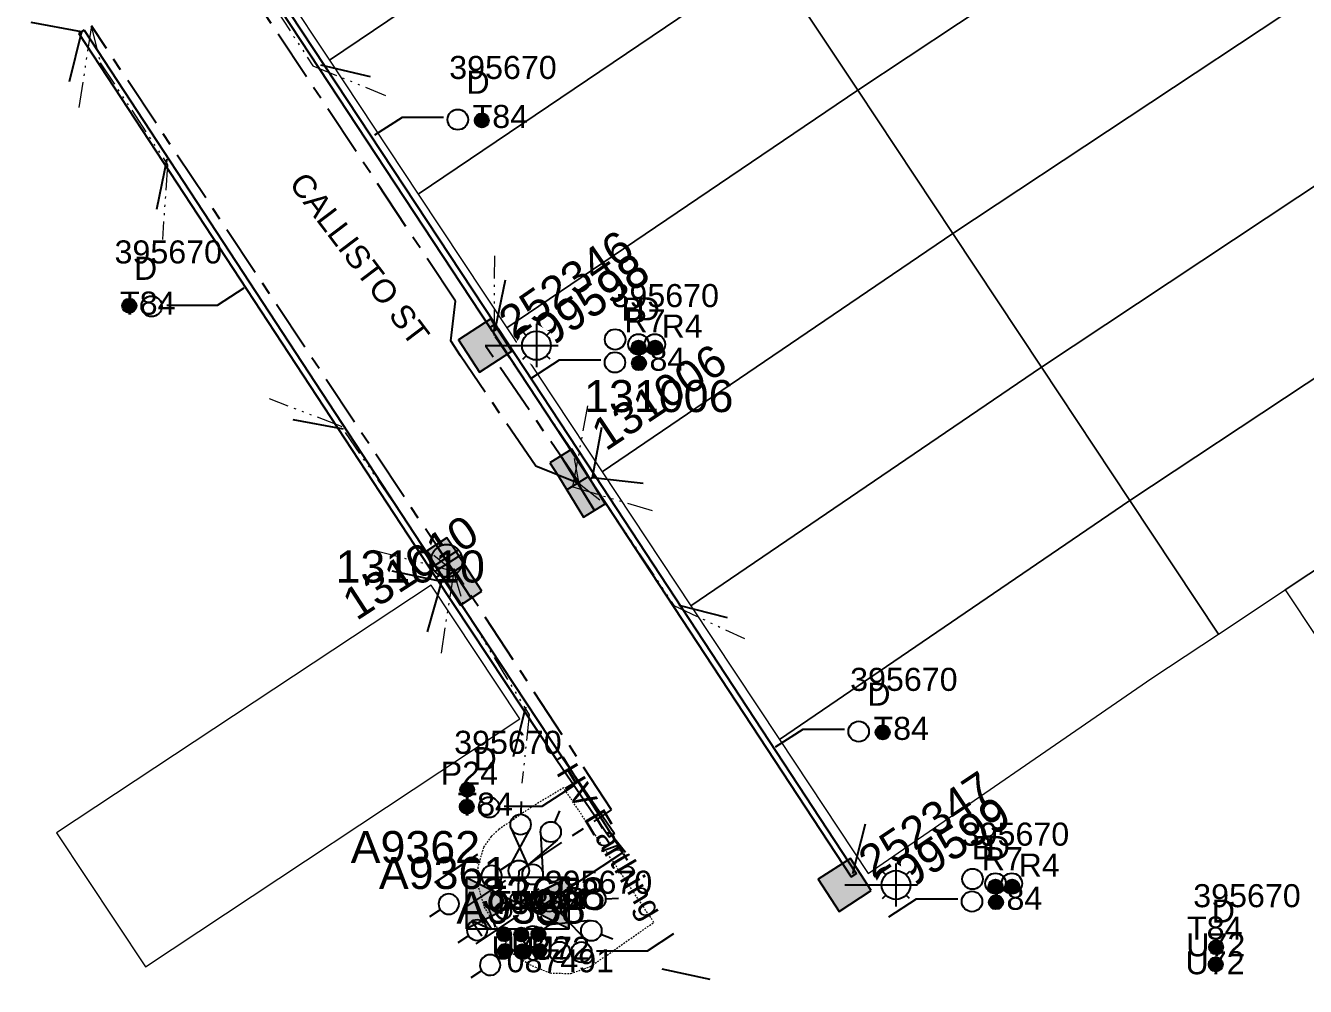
# Model space of a CAD drawing. Header units: metres. Extents: x 302829 to 303440, y 6270651 to 6271380.
# Drawn here: x 302927.3 to 303027.2, y 6270650.9 to 6270725.9 of the extents above; entities that cross this region are included whole.
import ezdxf
from ezdxf.enums import TextEntityAlignment as Align

# ---------------------------------------------------------------- set-up
doc = ezdxf.new("R2010")
doc.units = ezdxf.units.M
for name, pattern in [('Cable Exist UG', [7, 4, -1, 1, -1]), ('DASHED', [19.05, 12.7, -6.35]), ('HIDDEN2', [0.1875, 0.125, -0.0625]), ('PHANTOM2', [4.45, 2, -0.5, 0.15, -0.5, 0.15, -0.5, 0.15, -0.5])]:
    doc.linetypes.add(name, pattern=pattern)
doc.layers.get('0').update_dxf_attribs({"color": 6})
for name, color, linetype, lineweight in [('_User Miscellaneous4', 191, 'Continuous', 13), ('_User Miscellaneous5', 151, 'Continuous', 13), ('_User_LV_Exist', 5, 'Continuous', 25), ('_User_SL_Exist', 4, 'Continuous', 25), ('Cadastre Land Parcels_SP_EXT', 96, 'Continuous', 15), ('Cadastre Other Property_SP_EXT', 96, 'DASHED', 15), ('Cadastre Roads_SP_EXT', 54, 'Continuous', 15), ('Mains_HV_EXT', 13, 'Continuous', 25), ('Mains_LV_SL_EXT', 135, 'Continuous', 25)]:
    doc.layers.add(name, color=color, linetype=linetype, lineweight=lineweight)
for name, color, linetype in [('Duct_SP_EXT', 40, 'Continuous'), ('Equip_HV_EXT', 7, 'Continuous'), ('Equip_LV_EXT', 7, 'Continuous'), ('Equip_SP_SL_EXT', 7, 'Continuous'), ('Sub_SP_EXT', 7, 'Continuous'), ('SupportsUG_SP_LV_EXT', 7, 'Continuous'), ('SupportsUG_SP_LV_SL_EXT', 7, 'Continuous'), ('Trench_SP_EXT', 7, 'Continuous')]:
    doc.layers.add(name, color=color, linetype=linetype)
doc.styles.add('COLUMN_LABEL', font='arial.ttf', dxfattribs={"height": 2})
doc.styles.add('iecARIAL', font='arial.ttf', dxfattribs={"height": 2})
doc.styles.add('POLE_LABEL', font='arial.ttf', dxfattribs={"height": 2})
doc.styles.add('SL_LABEL', font='arial.ttf', dxfattribs={"height": 2})
doc.styles.get("Standard").update_dxf_attribs({"font": 'arial.ttf'})
doc.styles.add('SWITCH_LABEL', font='arial.ttf', dxfattribs={"height": 2})
doc.linetypes.add('Cable E UG', pattern='A,5,-0.1,["E",Standard,S=1.5,R=0,X=0,Y=-0.75],-1.45', length=6.55)

# ---------------------------------------------------------------- blocks, each defined once
blk = doc.blocks.new('SUB_PADMOUNT_EXT')
at = {"ltscale": 10}
h = blk.add_hatch(color=256, dxfattribs=at)
h.dxf.hatch_style = 1
h.paths.add_polyline_path([(4, -2), (0, 0), (4, 2)])
h.paths.add_polyline_path([(-4, -2), (-4, 2), (0, 0)])
blk.add_line((4, 2), (-4, -2))
blk.add_lwpolyline([(-4, -2), (4, -2), (4, 2), (-4, 2)], close=True)
at = {"ltscale": 10, "flags": 128}
for points in [[(-4, -2), (-4, 2), (0, 0)], [(4, -2), (0, 0), (4, 2)]]:
    blk.add_lwpolyline(points, close=True, dxfattribs=at)
at = {"flags": 8}
blk.add_attdef('ASSET_NUM', text='', height=2.5, dxfattribs=at).set_placement((0, 5), align=Align.MIDDLE_CENTER)
for tag, flags, p in [('STREET_CODE', 9, (1.5, 0)), ('OPERATING_VOLTAGE', 9, (1.5, -0.4)), ('ORIENTATION', 9, (1.5, -0.6)), ('OWNED_BY', 9, (1.5, -0.8)), ('OPERATED_BY', 9, (1.5, -1)), ('NO_PHASES', 9, (1.5, -0.2)), ('SECONDARY_VOLTAGE', 9, (1.5, -1.6)), ('STATE', 9, (1.5, -1.8)), ('CONSTRUCTED_VOLTAGE', 9, (1.5, -1.4)), ('MAINTAINED_BY', 9, (1.5, -1.2)), ('PARENT', 9, (1.5, -2)), ('SUBSTATION_TYPE', 9, (1.5, -2.2)), ('SUBURB', 9, (1.5, -2.8)), ('STREETNAME', 9, (1.5, -3)), ('USAGE', 9, (1.5, -2.4)), ('LEGEND', 9, (1.5, -2.6)), ('Z', 1, (1.5, -3.6)), ('LOCATION', 9, (1.5, -3.2)), ('NOTES', 9, (1.5, -3.4))]:
    blk.add_attdef(tag, text='', height=0.2, dxfattribs=dict(flags=flags)).set_placement(p, align=Align.MIDDLE_LEFT)
blk = doc.blocks.new('COLUMN_EXT')
blk.add_hatch(color=256).paths.add_polyline_path([(1.5, -1.5), (1.5, 1.5), (-1.5, 1.5), (-1.5, -1.5)])
blk.add_lwpolyline([(1.5, 1.5), (-1.5, 1.5), (-1.5, -1.5), (1.5, -1.5)], close=True)
at = {"flags": 9}
for tag, p in [('NOTES', (-1.813, 2)), ('STREETNAME', (-1.813, 1.6)), ('LOCATION', (-1.813, 1.4)), ('SUBURB', (-1.813, 1.8)), ('LEGEND', (-1.813, 1.2)), ('USAGE', (-1.813, 1)), ('COLUMN_TYPE', (-1.813, 0.4)), ('OWNED_BY', (-1.813, 0.6)), ('STATE', (-1.813, 0.8))]:
    blk.add_attdef(tag, text='', height=0.2, rotation=180, dxfattribs=at).set_placement(p, align=Align.MIDDLE_LEFT)
at = {"flags": 1}
blk.add_attdef('Z', (-1.813, 2.351), '', height=0.2, rotation=180, dxfattribs=at)
at = {"flags": 9}
for tag, style, p in [('STRUCTURE_PLANT_NUMBER', 'POLE_LABEL', (-1.813, -0.031)), ('STREET_CODE', 'COLUMN_LABEL', (-1.813, 0.2))]:
    blk.add_attdef(tag, text='', height=0.2, rotation=180, dxfattribs=dict(at, style=style)).set_placement(p, align=Align.MIDDLE_LEFT)
at = {"style": 'COLUMN_LABEL', "width": 0.9, "flags": 8}
blk.add_attdef('ASSET_NUM', text='', height=2, rotation=270, dxfattribs=at).set_placement((2, -4), align=Align.MIDDLE_LEFT)
blk = doc.blocks.new('PILLAR_EXT')
blk.add_hatch(color=256).paths.add_polyline_path([(-2.5, 1), (-2.5, -1), (2.5, -1), (2.5, 1)])
for p, q in [((0, 1), (0, -1)), ((-2.5, 0), (2.5, 0))]:
    blk.add_line(p, q)
at = {"ltscale": 10}
blk.add_line((2.5, 0), (-2.5, 0), dxfattribs=at)
blk.add_lwpolyline([(-2.5, -1), (-1.25, -1), (1.25, -1), (2.5, -1), (2.5, 1), (-2.5, 1)], close=True)
at = {"width": 0.9, "flags": 8}
blk.add_attdef('ASSET_NUM', text='', height=2, rotation=90, dxfattribs=at).set_placement((-2, 4), align=Align.MIDDLE_LEFT)
for tag, p, flags in [('OWNED_BY', (0, -0.2), 9), ('STATE', (0, -0.4), 9), ('SUPPORT_TYPE', (0, -0.6), 9), ('USAGE', (0, -0.8), 9), ('LEGEND', (0, -1), 9), ('LOCATION', (0, -1.2), 9), ('STREETNAME', (0, -1.8), 9), ('SUBURB', (0, -2), 1), ('NOTES', (0, -1.4), 9), ('PARENT', (0, -1.6), 9)]:
    blk.add_attdef(tag, p, '', height=0.2, dxfattribs=dict(flags=flags))
blk = doc.blocks.new('DUCT_EXT')
blk.add_circle((0, 0.8), 0.8)
at = {"flags": 1}
blk.add_attdef('Z', (0, 0), '', height=0.2, dxfattribs=at)
at = {"flags": 9}
for tag, p in [('DUCT_CODE', (0, 0)), ('XSECT_TYPE', (0, -0.2)), ('STATE', (0, -0.6)), ('FB_REFERENCE', (0, -0.4)), ('NOTES', (0, -0.8))]:
    blk.add_attdef(tag, text='', height=0.2, dxfattribs=at).set_placement(p, align=Align.MIDDLE_LEFT)
blk = doc.blocks.new('SL_LANTERN_EXT')
at = {"flags": 9}
for tag, p in [('LRATECODE', (-7.4, 0)), ('LOUTREACHVOCAB', (-7.2, 0)), ('LOUTREACH', (-7, 0)), ('LANTNUMBER', (-6.6, 0)), ('LNEW', (-6.4, 0)), ('LMASTVOCAB', (-6.2, 0)), ('LMAST', (-6, 0)), ('LLAMPVOCAB', (-5.8, 0)), ('LLAMP', (-5.6, 0)), ('LEXIST', (-5.4, 0)), ('LCHARGE3PERCENT', (-5.2, 0)), ('LCHARGE3', (-5, 0)), ('LCHARGE2PERCENT', (-4.8, 0)), ('LCHARGE2', (-4.6, 0)), ('LCHARGE1PERCENT', (-4.4, 0)), ('LCHARGE1', (-4.2, 0)), ('LCATEGORY', (-4, 0)), ('LBRACKETVOCAB', (-3.8, 0)), ('LBRACKET', (-3.6, 0)), ('LKINGHEIGHT', (-3.4, 0)), ('CREPLACE', (-3.2, 0)), ('CREMOVE', (-3, 0)), ('CNUMBER', (-2.8, 0)), ('CNEW', (-2.6, 0)), ('CEXIST', (-2.4, 0)), ('USAGE', (-2.2, 0)), ('STATE', (-2, 0)), ('OWNED_BY', (-1.8, 0)), ('ORIENTATION', (-1.6, 0)), ('OPERATING_VOLTAGE', (-1.4, 0)), ('NO_PHASES', (-1.2, 0)), ('LANTERN_TYPE', (-1, 0)), ('LANTERN_PURPOSE', (-0.8, 0)), ('CONTROL_TYPE', (-0.6, 0)), ('CONSTRUCTED_VOLTAGE', (-0.4, 0))]:
    blk.add_attdef(tag, text='', height=0.001, rotation=270, dxfattribs=at).set_placement(p, align=Align.MIDDLE_LEFT)
at = {"style": 'SL_LABEL', "flags": 9}
blk.add_attdef('STREET_CODE', text='', height=0.001, rotation=270, dxfattribs=at).set_placement((0.001, 0), align=Align.MIDDLE_LEFT)
at = {"flags": 1}
blk.add_attdef('Z', (0, 0), '', height=0.001, rotation=270, dxfattribs=at)
at = {"width": 0.9}
blk.add_attdef('LNUMBER', text='', height=1, dxfattribs=at).set_placement((7, -1), align=Align.MIDDLE_LEFT)
at = {"flags": 9}
for tag, p in [('LREMOVE', (0, -7.6)), ('LREPLACE', (0, -7.8)), ('LTYPE', (0, -8)), ('LTYPEVOCAB', (0, -8.2)), ('LEGEND', (0, -8.4)), ('SUBURB', (0, -8.6)), ('STREETNAME', (0, -8.8)), ('LOCATION', (0, -9)), ('NOTES', (0, -9.2)), ('MAINTAINED_BY', (0, -9.863))]:
    blk.add_attdef(tag, text='', height=0.001, dxfattribs=at).set_placement(p, align=Align.MIDDLE_LEFT)
blk.add_attdef('OPERATED_BY', (0, -9.607), '', height=0.001, dxfattribs=at)
blk.add_wipeout([(5.688, 0), (5.061, -1.061), (4, -1.688), (2.939, -1.061), (2.313, 0), (2.939, 1.061), (4, 1.687), (5.061, 1.061)])
for p, q in [((2.939, 1.061), (3.205, 0.795)), ((4, 1.687), (4, 0)), ((5.061, 1.061), (4.795, 0.795)), ((0, 0), (4, 0)), ((2.939, -1.061), (3.205, -0.795)), ((4, 0), (5.688, 0)), ((4, 0), (4, -1.688)), ((5.061, -1.061), (4.795, -0.795))]:
    blk.add_line(p, q)
blk.add_circle((4, 0), 1.125)
blk = doc.blocks.new('LV_UG_DFUSE_CLOSED_EXT')
for points in [[(1, 0), (0, 0)], [(5.04, 0.726), (2.156, -0.717)], [(5.049, -0.707), (2.156, 0.717)], [(6.2, 0.013), (7.2, 0.013)]]:
    blk.add_lwpolyline(points)
for centre in [(1.8, 0), (5.4, 0.011)]:
    blk.add_circle(centre, 0.8)
at = {"flags": 9}
for tag, p in [('ACTUAL_STATUS', (0, 0)), ('OPERATING_VOLTAGE', (0, -0.6)), ('ORIENTATION', (0, -0.8)), ('STATE', (0, -1)), ('CONSTRUCTED_VOLTAGE', (0, -0.2)), ('NO_PHASES', (0, -0.4)), ('SWITCH_TYPE', (0, -1.2)), ('USAGE', (0, -1.4)), ('NOTES', (0, -1.6))]:
    blk.add_attdef(tag, text='', height=0.2, dxfattribs=at).set_placement(p, align=Align.MIDDLE_LEFT)
at = {"flags": 1}
blk.add_attdef('Z', (0, 0), '', height=0.2, dxfattribs=at)
blk = doc.blocks.new('*U346')
at = {"layer": 'Equip_LV_EXT'}
for tag, flags, p in [('ACTUAL_STATUS', 9, (3, -2)), ('OPERATING_VOLTAGE', 9, (3, -2.6)), ('ORIENTATION', 9, (3, -2.8)), ('STATE', 9, (3, -3)), ('CONSTRUCTED_VOLTAGE', 9, (3, -2.2)), ('NO_PHASES', 9, (3, -2.4)), ('SWITCH_TYPE', 9, (3, -3.2)), ('OWNED_BY', 9, (3, -3.8)), ('OPERATED_BY', 9, (3, -4)), ('USAGE', 9, (3, -3.4)), ('NOTES', 9, (3, -3.6)), ('TYPE', 9, (3, -4.6)), ('Z', 1, (3, -4.8)), ('MAINTAINED_BY', 9, (3, -4.2)), ('NUMBER_OF_PHASES', 9, (3, -4.4))]:
    blk.add_attdef(tag, text='', height=0.2, dxfattribs=dict(at, flags=flags)).set_placement(p, align=Align.MIDDLE_LEFT)
blk.add_wipeout([(4, 1.25), (3.969, 1.25), (3.939, 1.248), (3.908, 1.247), (3.877, 1.244), (3.847, 1.241), (3.817, 1.236), (3.786, 1.232), (3.756, 1.226), (3.726, 1.22), (3.696, 1.213), (3.667, 1.205), (3.637, 1.196), (3.608, 1.187), (3.579, 1.177), (3.55, 1.166), (3.522, 1.155), (3.493, 1.143), (3.466, 1.13), (3.438, 1.117), (3.411, 1.102), (3.384, 1.088), (3.357, 1.072), (3.331, 1.056), (3.306, 1.039), (3.28, 1.022), (3.255, 1.004), (3.231, 0.985), (3.207, 0.966), (3.184, 0.947), (3.161, 0.926), (3.138, 0.905), (3.116, 0.884), (3.095, 0.862), (3.074, 0.839), (3.053, 0.816), (3.034, 0.793), (3.015, 0.769), (2.996, 0.745), (2.978, 0.72), (2.961, 0.694), (2.944, 0.669), (2.928, 0.643), (2.912, 0.616), (2.898, 0.589), (2.883, 0.562), (2.87, 0.534), (2.857, 0.507), (2.845, 0.478), (2.834, 0.45), (2.823, 0.421), (2.813, 0.392), (2.804, 0.363), (2.795, 0.333), (2.787, 0.304), (2.78, 0.274), (2.774, 0.244), (2.768, 0.214), (2.764, 0.183), (2.759, 0.153), (2.756, 0.123), (2.753, 0.092), (2.752, 0.061), (2.75, 0.031), (2.75, 0), (2.75, -0.031), (2.752, -0.061), (2.753, -0.092), (2.756, -0.123), (2.759, -0.153), (2.764, -0.183), (2.768, -0.214), (2.774, -0.244), (2.78, -0.274), (2.787, -0.304), (2.795, -0.333), (2.804, -0.363), (2.813, -0.392), (2.823, -0.421), (2.834, -0.45), (2.845, -0.478), (2.857, -0.507), (2.87, -0.534), (2.883, -0.562), (2.898, -0.589), (2.912, -0.616), (2.928, -0.643), (2.944, -0.669), (2.961, -0.694), (2.978, -0.72), (2.996, -0.745), (3.015, -0.769), (3.034, -0.793), (3.053, -0.816), (3.074, -0.839), (3.095, -0.862), (3.116, -0.884), (3.138, -0.905), (3.161, -0.926), (3.184, -0.947), (3.207, -0.966), (3.231, -0.985), (3.255, -1.004), (3.28, -1.022), (3.306, -1.039), (3.331, -1.056), (3.357, -1.072), (3.384, -1.088), (3.411, -1.102), (3.438, -1.117), (3.466, -1.13), (3.493, -1.143), (3.522, -1.155), (3.55, -1.166), (3.579, -1.177), (3.608, -1.187), (3.637, -1.196), (3.667, -1.205), (3.696, -1.213), (3.726, -1.22), (3.756, -1.226), (3.786, -1.232), (3.817, -1.236), (3.847, -1.241), (3.877, -1.244), (3.908, -1.247), (3.939, -1.248), (3.969, -1.25), (4, -1.25), (4.031, -1.25), (4.061, -1.248), (4.092, -1.247), (4.123, -1.244), (4.153, -1.241), (4.183, -1.236), (4.214, -1.232), (4.244, -1.226), (4.274, -1.22), (4.304, -1.213), (4.333, -1.205), (4.363, -1.196), (4.392, -1.187), (4.421, -1.177), (4.45, -1.166), (4.478, -1.155), (4.507, -1.143), (4.534, -1.13), (4.562, -1.117), (4.589, -1.102), (4.616, -1.088), (4.643, -1.072), (4.669, -1.056), (4.694, -1.039), (4.72, -1.022), (4.745, -1.004), (4.769, -0.985), (4.793, -0.966), (4.816, -0.947), (4.839, -0.926), (4.862, -0.905), (4.884, -0.884), (4.905, -0.862), (4.926, -0.839), (4.947, -0.816), (4.966, -0.793), (4.985, -0.769), (5.004, -0.745), (5.022, -0.72), (5.039, -0.694), (5.056, -0.669), (5.072, -0.643), (5.088, -0.616), (5.102, -0.589), (5.117, -0.562), (5.13, -0.534), (5.143, -0.507), (5.155, -0.478), (5.166, -0.45), (5.177, -0.421), (5.187, -0.392), (5.196, -0.363), (5.205, -0.333), (5.213, -0.304), (5.22, -0.274), (5.226, -0.244), (5.232, -0.214), (5.236, -0.183), (5.241, -0.153), (5.244, -0.123), (5.247, -0.092), (5.248, -0.061), (5.25, -0.031), (5.25, 0), (5.25, 0.031), (5.248, 0.061), (5.247, 0.092), (5.244, 0.123), (5.241, 0.153), (5.236, 0.183), (5.232, 0.214), (5.226, 0.244), (5.22, 0.274), (5.213, 0.304), (5.205, 0.333), (5.196, 0.363), (5.187, 0.392), (5.177, 0.421), (5.166, 0.45), (5.155, 0.478), (5.143, 0.507), (5.13, 0.534), (5.117, 0.562), (5.102, 0.589), (5.088, 0.616), (5.072, 0.643), (5.056, 0.669), (5.039, 0.694), (5.022, 0.72), (5.004, 0.745), (4.985, 0.769), (4.966, 0.793), (4.947, 0.816), (4.926, 0.839), (4.905, 0.862), (4.884, 0.884), (4.862, 0.905), (4.839, 0.926), (4.816, 0.947), (4.793, 0.966), (4.769, 0.985), (4.745, 1.004), (4.72, 1.022), (4.694, 1.039), (4.669, 1.056), (4.643, 1.072), (4.616, 1.088), (4.589, 1.102), (4.562, 1.117), (4.534, 1.13), (4.507, 1.143), (4.478, 1.155), (4.45, 1.166), (4.421, 1.177), (4.392, 1.187), (4.363, 1.196), (4.333, 1.205), (4.304, 1.213), (4.274, 1.22), (4.244, 1.226), (4.214, 1.232), (4.183, 1.236), (4.153, 1.241), (4.123, 1.244), (4.092, 1.247), (4.061, 1.248), (4.031, 1.25)]).dxf.layer = '_User_LV_Exist'
at = {"layer": '_User_LV_Exist'}
for p, q in [((3.792, 1.232), (3.792, -1.232)), ((4.208, 1.232), (4.208, -1.232))]:
    blk.add_line(p, q, dxfattribs=at)
at = {"layer": '_User_LV_Exist', "flags": 128}
blk.add_lwpolyline([(4, 1.25), (3.969, 1.25), (3.939, 1.248), (3.908, 1.247), (3.877, 1.244), (3.847, 1.241), (3.817, 1.236), (3.786, 1.232), (3.756, 1.226), (3.726, 1.22), (3.696, 1.213), (3.667, 1.205), (3.637, 1.196), (3.608, 1.187), (3.579, 1.177), (3.55, 1.166), (3.522, 1.155), (3.493, 1.143), (3.466, 1.13), (3.438, 1.117), (3.411, 1.102), (3.384, 1.088), (3.357, 1.072), (3.331, 1.056), (3.306, 1.039), (3.28, 1.022), (3.255, 1.004), (3.231, 0.985), (3.207, 0.966), (3.184, 0.947), (3.161, 0.926), (3.138, 0.905), (3.116, 0.884), (3.095, 0.862), (3.074, 0.839), (3.053, 0.816), (3.034, 0.793), (3.015, 0.769), (2.996, 0.745), (2.978, 0.72), (2.961, 0.694), (2.944, 0.669), (2.928, 0.643), (2.912, 0.616), (2.898, 0.589), (2.883, 0.562), (2.87, 0.534), (2.857, 0.507), (2.845, 0.478), (2.834, 0.45), (2.823, 0.421), (2.813, 0.392), (2.804, 0.363), (2.795, 0.333), (2.787, 0.304), (2.78, 0.274), (2.774, 0.244), (2.768, 0.214), (2.764, 0.183), (2.759, 0.153), (2.756, 0.123), (2.753, 0.092), (2.752, 0.061), (2.75, 0.031), (2.75, 0), (2.75, -0.031), (2.752, -0.061), (2.753, -0.092), (2.756, -0.123), (2.759, -0.153), (2.764, -0.183), (2.768, -0.214), (2.774, -0.244), (2.78, -0.274), (2.787, -0.304), (2.795, -0.333), (2.804, -0.363), (2.813, -0.392), (2.823, -0.421), (2.834, -0.45), (2.845, -0.478), (2.857, -0.507), (2.87, -0.534), (2.883, -0.562), (2.898, -0.589), (2.912, -0.616), (2.928, -0.643), (2.944, -0.669), (2.961, -0.694), (2.978, -0.72), (2.996, -0.745), (3.015, -0.769), (3.034, -0.793), (3.053, -0.816), (3.074, -0.839), (3.095, -0.862), (3.116, -0.884), (3.138, -0.905), (3.161, -0.926), (3.184, -0.947), (3.207, -0.966), (3.231, -0.985), (3.255, -1.004), (3.28, -1.022), (3.306, -1.039), (3.331, -1.056), (3.357, -1.072), (3.384, -1.088), (3.411, -1.102), (3.438, -1.117), (3.466, -1.13), (3.493, -1.143), (3.522, -1.155), (3.55, -1.166), (3.579, -1.177), (3.608, -1.187), (3.637, -1.196), (3.667, -1.205), (3.696, -1.213), (3.726, -1.22), (3.756, -1.226), (3.786, -1.232), (3.817, -1.236), (3.847, -1.241), (3.877, -1.244), (3.908, -1.247), (3.939, -1.248), (3.969, -1.25), (4, -1.25), (4.031, -1.25), (4.061, -1.248), (4.092, -1.247), (4.123, -1.244), (4.153, -1.241), (4.183, -1.236), (4.214, -1.232), (4.244, -1.226), (4.274, -1.22), (4.304, -1.213), (4.333, -1.205), (4.363, -1.196), (4.392, -1.187), (4.421, -1.177), (4.45, -1.166), (4.478, -1.155), (4.507, -1.143), (4.534, -1.13), (4.562, -1.117), (4.589, -1.102), (4.616, -1.088), (4.643, -1.072), (4.669, -1.056), (4.694, -1.039), (4.72, -1.022), (4.745, -1.004), (4.769, -0.985), (4.793, -0.966), (4.816, -0.947), (4.839, -0.926), (4.862, -0.905), (4.884, -0.884), (4.905, -0.862), (4.926, -0.839), (4.947, -0.816), (4.966, -0.793), (4.985, -0.769), (5.004, -0.745), (5.022, -0.72), (5.039, -0.694), (5.056, -0.669), (5.072, -0.643), (5.088, -0.616), (5.102, -0.589), (5.117, -0.562), (5.13, -0.534), (5.143, -0.507), (5.155, -0.478), (5.166, -0.45), (5.177, -0.421), (5.187, -0.392), (5.196, -0.363), (5.205, -0.333), (5.213, -0.304), (5.22, -0.274), (5.226, -0.244), (5.232, -0.214), (5.236, -0.183), (5.241, -0.153), (5.244, -0.123), (5.247, -0.092), (5.248, -0.061), (5.25, -0.031), (5.25, 0), (5.25, 0.031), (5.248, 0.061), (5.247, 0.092), (5.244, 0.123), (5.241, 0.153), (5.236, 0.183), (5.232, 0.214), (5.226, 0.244), (5.22, 0.274), (5.213, 0.304), (5.205, 0.333), (5.196, 0.363), (5.187, 0.392), (5.177, 0.421), (5.166, 0.45), (5.155, 0.478), (5.143, 0.507), (5.13, 0.534), (5.117, 0.562), (5.102, 0.589), (5.088, 0.616), (5.072, 0.643), (5.056, 0.669), (5.039, 0.694), (5.022, 0.72), (5.004, 0.745), (4.985, 0.769), (4.966, 0.793), (4.947, 0.816), (4.926, 0.839), (4.905, 0.862), (4.884, 0.884), (4.862, 0.905), (4.839, 0.926), (4.816, 0.947), (4.793, 0.966), (4.769, 0.985), (4.745, 1.004), (4.72, 1.022), (4.694, 1.039), (4.669, 1.056), (4.643, 1.072), (4.616, 1.088), (4.589, 1.102), (4.562, 1.117), (4.534, 1.13), (4.507, 1.143), (4.478, 1.155), (4.45, 1.166), (4.421, 1.177), (4.392, 1.187), (4.363, 1.196), (4.333, 1.205), (4.304, 1.213), (4.274, 1.22), (4.244, 1.226), (4.214, 1.232), (4.183, 1.236), (4.153, 1.241), (4.123, 1.244), (4.092, 1.247), (4.061, 1.248), (4.031, 1.25)], close=True, dxfattribs=at)
blk = doc.blocks.new('SWG_HOLEC_SU_NO_EXT')
blk.add_line((1.8, -2), (5.8, -2))
for points in [[(1, 0), (0, 0)], [(6.6, 0), (7.6, 0)]]:
    blk.add_lwpolyline(points)
for points in [[(1.8, -0.8, 1), (1.8, 0.8, 1)], [(5.8, -0.8, 1), (5.8, 0.8, 1)]]:
    blk.add_lwpolyline(points, format="xyb", close=True)
at = {"insert": (5.311, -3.639), "char_height": 1.4, "width": 3.88632, "attachment_point": 1, "rotation": 180}
blk.add_mtext('{\\fArial|b0|i0|c0|p34;N/O}', dxfattribs=at)
at = {"style": 'SWITCH_LABEL', "flags": 8}
blk.add_attdef('ASSET_NUM', text='', height=2.5, rotation=179.95437, dxfattribs=at).set_placement((-2.4, 0), align=Align.MIDDLE_LEFT)
at = {"flags": 1}
blk.add_attdef('Z', (0, 0), '', height=0.2, dxfattribs=at)
at = {"flags": 9}
for tag, p in [('ACTUAL_STATUS', (0, -0.4)), ('OPERATING_VOLTAGE', (0, -1)), ('CONSTRUCTED_VOLTAGE', (0, -0.6)), ('NO_PHASES', (0, -0.8)), ('ORIENTATION', (0, -1.2)), ('OWNED_BY', (0, -1.4)), ('STATE', (0, -1.8)), ('SWITCH_TYPE', (0, -2)), ('PARENT', (0, -1.6)), ('STREETNAME', (0, -2.6)), ('SUBURB', (0, -2.8)), ('USAGE', (0, -2.2)), ('LOCATION', (0, -2.4)), ('NOTES', (0, -3))]:
    blk.add_attdef(tag, text='', height=0.2, dxfattribs=at).set_placement(p, align=Align.MIDDLE_LEFT)
at = {"style": 'SWITCH_LABEL', "flags": 9}
blk.add_attdef('STREET_CODE', text='', height=0.2, dxfattribs=at).set_placement((0, -0.2), align=Align.MIDDLE_LEFT)
blk = doc.blocks.new('SWG_HOLEC_SU_EXT')
blk.add_line((1.8, -2), (5.8, -2))
for points in [[(1, 0), (0, 0)], [(6.6, 0), (7.6, 0)]]:
    blk.add_lwpolyline(points)
for points in [[(1.8, -0.8, 1), (1.8, 0.8, 1)], [(5.8, -0.8, 1), (5.8, 0.8, 1)]]:
    blk.add_lwpolyline(points, format="xyb", close=True)
at = {"style": 'SWITCH_LABEL', "flags": 8}
blk.add_attdef('ASSET_NUM', text='', height=2.5, rotation=179.95437, dxfattribs=at).set_placement((-2.4, 0), align=Align.MIDDLE_LEFT)
at = {"flags": 1}
blk.add_attdef('Z', (0, 0), '', height=0.2, dxfattribs=at)
at = {"flags": 9}
for tag, p in [('ACTUAL_STATUS', (0, -0.4)), ('OPERATING_VOLTAGE', (0, -1)), ('CONSTRUCTED_VOLTAGE', (0, -0.6)), ('NO_PHASES', (0, -0.8)), ('ORIENTATION', (0, -1.2)), ('OWNED_BY', (0, -1.4)), ('STATE', (0, -1.8)), ('SWITCH_TYPE', (0, -2)), ('PARENT', (0, -1.6)), ('STREETNAME', (0, -2.6)), ('SUBURB', (0, -2.8)), ('USAGE', (0, -2.2)), ('LOCATION', (0, -2.4)), ('NOTES', (0, -3))]:
    blk.add_attdef(tag, text='', height=0.2, dxfattribs=at).set_placement(p, align=Align.MIDDLE_LEFT)
at = {"style": 'SWITCH_LABEL', "flags": 9}
blk.add_attdef('STREET_CODE', text='', height=0.2, dxfattribs=at).set_placement((0, -0.2), align=Align.MIDDLE_LEFT)
blk = doc.blocks.new('CABLE_LARGE_EXT')
h = blk.add_hatch(color=256)
edge = h.paths.add_edge_path()
edge.add_arc((0, 0.55), 0.55, 0, 360)
blk.add_circle((0, 0.55), 0.55)
at = {"flags": 1}
blk.add_attdef('Z', (0, 0), '', height=0.2, dxfattribs=at)
at = {"flags": 9}
for tag, p in [('COND_CODE', (0, 0)), ('XSECT_SIZE', (0, -0.6)), ('STATE', (0, -0.4)), ('FB_REFERENCE', (0, -0.2)), ('NOTES', (0, -0.8))]:
    blk.add_attdef(tag, text='', height=0.2, dxfattribs=at).set_placement(p, align=Align.MIDDLE_LEFT)

msp = doc.modelspace()

# ---------------------------------------------------------------- linework, layer by layer
at = {"layer": '_User Miscellaneous4'}
for p, q in [((302931.455, 6270725.27), (302931.655, 6270725.402)), ((302931.856, 6270725.534), (302931.655, 6270725.402)), ((302971.321, 6270690.51), (302971.522, 6270690.641)), ((302971.321, 6270690.509), (302971.522, 6270690.641)), ((302971.722, 6270690.774), (302971.522, 6270690.641)), ((302971.722, 6270690.773), (302971.522, 6270690.641)), ((302968.736, 6270668.561), (302968.936, 6270668.693)), ((302968.736, 6270668.561), (302968.737, 6270668.559)), ((302968.737, 6270668.559), (302968.936, 6270668.693)), ((302968.737, 6270668.559), (302972.842, 6270662.586)), ((302969.135, 6270668.827), (302968.936, 6270668.693)), ((302969.137, 6270668.825), (302968.936, 6270668.693)), ((302969.137, 6270668.825), (302969.135, 6270668.827)), ((302969.135, 6270668.827), (302973.237, 6270662.858)), ((302972.842, 6270662.586), (302973.039, 6270662.722)), ((302973.237, 6270662.858), (302973.039, 6270662.722))]:
    msp.add_line(p, q, dxfattribs=at)
at = {"layer": '_User Miscellaneous5', "linetype": 'PHANTOM2'}
for points in [[(302942.144, 6270732.587), (302944.415, 6270730.88), (302944.415, 6270730.88), (302949.7, 6270722.766), (302955.383, 6270720.453)], [(302932.43, 6270725.878), (302931.405, 6270719.23)], [(302932.413, 6270725.85), (302933.119, 6270722.999), (302933.119, 6270722.999), (302938.364, 6270715.041), (302937.969, 6270709.205)], [(302970.005, 6270689.89), (302971.223, 6270696.506)], [(302970.523, 6270690.134), (302972.752, 6270688.375), (302972.752, 6270688.375), (302977.887, 6270680.628), (302983.388, 6270678.065)], [(302970.005, 6270689.89), (302976.456, 6270687.985)]]:
    msp.add_lwpolyline(points, dxfattribs=at)
at = {"layer": 'Cadastre Land Parcels_SP_EXT', "linetype": 'Continuous'}
for points in [[(302978.409, 6270741.688), (302971.497, 6270752.105), (302944.075, 6270733.641), (302950.997, 6270723.194), (302978.409, 6270741.688)], [(303019.736, 6270739.086), (303012.827, 6270749.501), (302985.319, 6270731.273), (302992.228, 6270720.858), (303019.736, 6270739.086)], [(302985.319, 6270731.273), (302978.409, 6270741.688), (302950.997, 6270723.194), (302957.921, 6270712.748), (302985.319, 6270731.273)], [(303027.166, 6270727.886), (303019.736, 6270739.086), (302992.228, 6270720.858), (302999.659, 6270709.659), (303027.166, 6270727.886)], [(302992.228, 6270720.858), (302985.319, 6270731.273), (302957.921, 6270712.748), (302964.844, 6270702.301), (302992.228, 6270720.858)], [(303034.076, 6270717.471), (303027.166, 6270727.886), (302999.659, 6270709.659), (303006.569, 6270699.243), (303034.076, 6270717.471)], [(302999.659, 6270709.659), (302992.228, 6270720.858), (302964.844, 6270702.301), (302972.288, 6270691.069), (302999.659, 6270709.659)], [(303040.987, 6270707.055), (303034.076, 6270717.471), (303006.569, 6270699.243), (303013.479, 6270688.828), (303040.987, 6270707.055)], [(303006.569, 6270699.243), (302999.659, 6270709.659), (302972.288, 6270691.069), (302979.21, 6270680.623), (303006.569, 6270699.243)], [(303025.6, 6270681.864), (303047.897, 6270696.64), (303040.987, 6270707.055), (303013.479, 6270688.828), (303020.39, 6270678.412), (303025.6, 6270681.864)], [(303013.479, 6270688.828), (303006.569, 6270699.243), (302979.21, 6270680.623), (302986.134, 6270670.176), (303013.479, 6270688.828)], [(303055.299, 6270685.483), (303047.897, 6270696.64), (303025.6, 6270681.864), (303033.002, 6270670.707), (303055.299, 6270685.483)], [(303015.18, 6270674.96), (303020.39, 6270678.412), (303013.479, 6270688.828), (302986.134, 6270670.176), (302993.058, 6270659.729), (303015.18, 6270674.96)], [(302965.858, 6270671.788), (302958.934, 6270682.234), (302929.71, 6270662.897), (302936.634, 6270652.451), (302965.858, 6270671.788)]]:
    msp.add_lwpolyline(points, close=True, dxfattribs=at)
at = {"layer": 'Cadastre Other Property_SP_EXT', "linetype": 'HIDDEN2'}
msp.add_lwpolyline([(302969.275, 6270666.411), (302966.925, 6270665.011), (302964.225, 6270663.161), (302963.626, 6270662.611), (302963.026, 6270661.761), (302962.576, 6270660.211), (302962.576, 6270658.812), (302963.076, 6270657.112), (302965.325, 6270653.462), (302966.625, 6270652.613), (302968.225, 6270651.963), (302969.825, 6270651.913), (302971.374, 6270652.463), (302976.324, 6270655.912), (302969.275, 6270666.411)], close=True, dxfattribs=at)
at = {"layer": 'Duct_SP_EXT'}
for p, q in [((302931.455, 6270725.27), (302931.655, 6270725.402)), ((302931.856, 6270725.534), (302931.655, 6270725.402)), ((302971.321, 6270690.51), (302971.522, 6270690.641)), ((302971.321, 6270690.509), (302971.522, 6270690.641)), ((302971.722, 6270690.774), (302971.522, 6270690.641)), ((302971.722, 6270690.773), (302971.522, 6270690.641)), ((302968.736, 6270668.561), (302968.936, 6270668.693)), ((302968.736, 6270668.561), (302968.737, 6270668.559)), ((302968.737, 6270668.559), (302968.936, 6270668.693)), ((302968.737, 6270668.559), (302972.842, 6270662.586)), ((302969.135, 6270668.827), (302968.936, 6270668.693)), ((302969.137, 6270668.825), (302968.936, 6270668.693)), ((302969.137, 6270668.825), (302969.135, 6270668.827)), ((302969.135, 6270668.827), (302973.237, 6270662.858)), ((302972.842, 6270662.586), (302973.039, 6270662.722)), ((302973.237, 6270662.858), (302973.039, 6270662.722))]:
    msp.add_line(p, q, dxfattribs=at)
for points in [[(302959.91, 6270718.727), (302956.673, 6270718.727), (302954.513, 6270717.338)], [(302938.305, 6270704.085), (302942.271, 6270704.085), (302944.348, 6270705.44)], [(302972.175, 6270699.778), (302968.937, 6270699.778), (302966.777, 6270698.39)], [(302991.197, 6270670.971), (302987.96, 6270670.971), (302985.8, 6270669.582)], [(302964.643, 6270664.985), (302967.601, 6270664.985), (302970.053, 6270666.565)], [(303000.039, 6270657.711), (302996.802, 6270657.711), (302994.641, 6270656.322)], [(302971.847, 6270653.678), (302975.813, 6270653.678), (302977.89, 6270655.033)], [(302971.847, 6270653.678), (302975.813, 6270653.678), (302977.89, 6270655.033)]]:
    msp.add_lwpolyline(points, dxfattribs=at)
at = {"layer": 'Mains_HV_EXT', "linetype": 'Cable E UG'}
for points in [[(302970.583, 6270666.582), (302969.249, 6270668.806)], [(302967.532, 6270657.16), (302973.91, 6270661.368), (302970.583, 6270666.582)]]:
    msp.add_lwpolyline(points, dxfattribs=at)
at = {"layer": 'Trench_SP_EXT', "linetype": 'Cable Exist UG'}
for points in [[(302931.655, 6270725.402), (302927.289, 6270726.213)], [(302931.655, 6270725.402), (302930.61, 6270721.166)], [(302950.292, 6270722.846), (302954.85, 6270721.774)], [(302938.323, 6270715.461), (302937.392, 6270711.049)], [(302952.105, 6270694.406), (302947.75, 6270695.202)], [(302971.525, 6270690.637), (302972.279, 6270694.666)], [(302971.525, 6270690.637), (302976.044, 6270690.117)], [(302959.82, 6270682.492), (302955.142, 6270683.495)], [(302959.713, 6270682.423), (302958.488, 6270678.107)], [(302978.269, 6270680.657), (302982.033, 6270679.708)], [(302966.313, 6270672.701), (302965.255, 6270668.479)], [(302972.243, 6270661.474), (302973.598, 6270661.964)], [(302973.063, 6270662.686), (302974.119, 6270661.388)], [(302980.709, 6270651.441), (302976.967, 6270652.264)]]:
    msp.add_lwpolyline(points, dxfattribs=at)

# ---------------------------------------------------------------- block references
at = {"layer": '_User_LV_Exist'}
ref = msp.add_blockref('PILLAR_EXT', (302970.373, 6270690.178), dxfattribs=dict(at, rotation=301.5581970843571))
ref.add_attrib('ASSET_NUM', '131006', dxfattribs={"layer": '0', "height": 2.5, "style": 'iecARIAL'}).set_placement((302970.879, 6270696.983), align=Align.MIDDLE_LEFT)
at = {"layer": 'Duct_SP_EXT'}
for name, p, rotation in [('DUCT_EXT', (302961.026, 6270717.759), 0.4553196100120546), ('CABLE_LARGE_EXT', (302935.384, 6270703.484), 0.2114994223594662), ('DUCT_EXT', (302937.126, 6270703.188), 0.2114994223594662), ('DUCT_EXT', (302973.291, 6270698.811), 0.4553196100120546), ('DUCT_EXT', (302992.313, 6270670.004), 0.4553196100120546), ('CABLE_LARGE_EXT', (302961.722, 6270664.385), 0.2114994223594662), ('DUCT_EXT', (302963.464, 6270664.088), 0.2114994223594662), ('DUCT_EXT', (303001.155, 6270656.743), 0.4553196100120546), ('CABLE_LARGE_EXT', (302964.637, 6270654.439), 0.2114994223594662), ('CABLE_LARGE_EXT', (302965.976, 6270654.414), 0.2114994223594662), ('CABLE_LARGE_EXT', (302967.314, 6270654.449), 0.2114994223594662), ('CABLE_LARGE_EXT', (302964.708, 6270653.127), 0.2114994223594662), ('CABLE_LARGE_EXT', (302966.047, 6270653.102), 0.2114994223594662), ('CABLE_LARGE_EXT', (302967.386, 6270653.137), 0.2114994223594662), ('DUCT_EXT', (302968.968, 6270652.801), 0.2114994223594662), ('DUCT_EXT', (302970.668, 6270652.781), 0.2114994223594662), ('CABLE_LARGE_EXT', (303019.65, 6270653.973), 269.9999999999998), ('CABLE_LARGE_EXT', (303019.621, 6270652.634), 269.9999999999998)]:
    msp.add_blockref(name, p, dxfattribs=dict(at, rotation=rotation))
for name, p in [('CABLE_LARGE_EXT', (302962.893, 6270717.946)), ('DUCT_EXT', (302973.296, 6270700.604)), ('DUCT_EXT', (302975.124, 6270700.219)), ('DUCT_EXT', (302976.393, 6270700.219)), ('CABLE_LARGE_EXT', (302976.424, 6270700.219)), ('CABLE_LARGE_EXT', (302994.18, 6270670.19)), ('CABLE_LARGE_EXT', (302961.751, 6270665.714)), ('DUCT_EXT', (303001.189, 6270658.493)), ('DUCT_EXT', (303002.988, 6270658.151)), ('DUCT_EXT', (303004.257, 6270658.151)), ('CABLE_LARGE_EXT', (303004.288, 6270658.151))]:
    msp.add_blockref(name, p, dxfattribs=at)
at = {"layer": 'Equip_HV_EXT'}
ref = msp.add_blockref('SWG_HOLEC_SU_EXT', (302965.155, 6270660.538), dxfattribs=dict(at, rotation=213.4749765589829))
ref.add_attrib('ASSET_NUM', 'A9362', dxfattribs={"layer": '0', "height": 2.5, "style": 'SWITCH_LABEL'}).set_placement((302962.756, 6270661.788), align=Align.MIDDLE_RIGHT)
ref = msp.add_blockref('SWG_HOLEC_SU_EXT', (302967.358, 6270658.515), dxfattribs=dict(at, rotation=213.5824082560301))
ref.add_attrib('ASSET_NUM', 'A9361', dxfattribs={"layer": '0', "height": 2.5, "style": 'SWITCH_LABEL'}).set_placement((302964.959, 6270659.765), align=Align.MIDDLE_RIGHT)
ref = msp.add_blockref('SWG_HOLEC_SU_NO_EXT', (302968.359, 6270655.811), dxfattribs=dict(at, rotation=213.8534113309116))
ref.add_attrib('ASSET_NUM', 'A9358', dxfattribs={"layer": '0', "height": 2.5, "style": 'SWITCH_LABEL'}).set_placement((302965.96, 6270657.061), align=Align.MIDDLE_CENTER)
at = {"layer": 'Equip_LV_EXT'}
for p, rotation in [((302965.704, 6270658.15), 87.58240819226792), ((302966.151, 6270658.002), 66.73966191690315), ((302966.36, 6270657.448), 2.671864660567421), ((302966.379, 6270657.133), 339.5824080701449)]:
    msp.add_blockref('LV_UG_DFUSE_CLOSED_EXT', p, dxfattribs=dict(at, rotation=rotation))
at = {"layer": 'Sub_SP_EXT'}
ref = msp.add_blockref('SUB_PADMOUNT_EXT', (302965.692, 6270657.409), dxfattribs=at)
ref.add_attrib('ASSET_NUM', '33658', dxfattribs={"layer": '0', "height": 2.5}).set_placement((302967.692, 6270658.159), align=Align.MIDDLE_CENTER)
at = {"layer": 'SupportsUG_SP_LV_EXT'}
ref = msp.add_blockref('PILLAR_EXT', (302970.373, 6270690.178), dxfattribs=dict(at, rotation=301.5581970843571))
ref.add_attrib('ASSET_NUM', '131006', dxfattribs={"layer": '0', "height": 2.5, "rotation": 33.78717, "style": 'iecARIAL'}).set_placement((302971.873, 6270693.678), align=Align.MIDDLE_LEFT)
ref = msp.add_blockref('PILLAR_EXT', (302960.702, 6270683.293), dxfattribs=dict(at, rotation=123.1784462110987))
ref.add_attrib('ASSET_NUM', '131010', dxfattribs={"layer": '0', "height": 2.5, "rotation": 32.97278, "style": 'iecARIAL'}).set_placement((302962.202, 6270686.793), align=Align.MIDDLE_RIGHT)
at = {"layer": 'SupportsUG_SP_LV_SL_EXT'}
ref = msp.add_blockref('COLUMN_EXT', (302963.158, 6270700.924), dxfattribs=dict(at, rotation=303.0749237296347))
ref.add_attrib('ASSET_NUM', '899598', dxfattribs={"layer": '0', "height": 2.5, "rotation": 33.44564, "style": 'COLUMN_LABEL'}).set_placement((302965.112, 6270701.789), align=Align.TOP_LEFT)
ref = msp.add_blockref('COLUMN_EXT', (302991.216, 6270658.828), dxfattribs=dict(at, rotation=302.9445672390686))
ref.add_attrib('ASSET_NUM', '899599', dxfattribs={"layer": '0', "height": 2.5, "rotation": 33.44564, "style": 'COLUMN_LABEL'}).set_placement((302993.262, 6270659.454), align=Align.TOP_LEFT)

# ---------------------------------------------------------------- texts
at = {"layer": 'Cadastre Other Property_SP_EXT'}
msp.add_text('087491', height=1.8, dxfattribs=at).set_placement((302964.825, 6270652.013))
at = {"layer": 'Cadastre Roads_SP_EXT'}
msp.add_text('CALLISTO ST', height=1.8, rotation=307.15725, dxfattribs=at).set_placement((302947.783, 6270713.552))
at = {"layer": 'Duct_SP_EXT'}
for s, p in [('395670', (302960.35, 6270721.73)), ('D', (302961.689, 6270720.577)), ('T84', (302962.174, 6270717.906)), ('395670', (302934.23, 6270707.332)), ('D', (302935.743, 6270706.053)), ('T84', (302934.657, 6270703.336)), ('395670', (302973.015, 6270703.927)), ('B', (302973.796, 6270702.873)), ('D', (302974.967, 6270702.892)), ('R4', (302976.919, 6270701.549)), ('395670', (302991.636, 6270673.975)), ('D', (302992.976, 6270672.821)), ('T84', (302993.461, 6270670.151)), ('395670', (302960.735, 6270669.063)), ('D', (302962.248, 6270667.784)), ('P24', (302959.687, 6270666.648)), ('T84', (302960.995, 6270664.236)), ('395670', (303000.346, 6270661.896)), ('B', (303001.126, 6270660.841)), ('D', (303002.298, 6270660.861)), ('R4', (303004.783, 6270659.481)), ('395670', (302967.802, 6270658.145)), ('T84', (302963.634, 6270656.552)), ('T84', (302965.174, 6270656.552)), ('T84', (302966.685, 6270656.552)), ('D', (302969.315, 6270656.866)), ('395670', (303018.414, 6270657.093)), ('D', (303019.853, 6270655.895)), ('T84', (303017.925, 6270654.568)), ('U72', (303017.865, 6270653.259)), ('U72', (302963.646, 6270653.018)), ('U72', (302965.187, 6270653.018)), ('U72', (302966.727, 6270652.988)), ('U72', (303017.806, 6270651.861))]:
    msp.add_text(s, height=1.8, dxfattribs=at).set_placement(p)
at = {"layer": 'Mains_HV_EXT'}
msp.add_text('HV Earthing', height=1.8, rotation=300.82451, dxfattribs=at).set_placement((302968.649, 6270667.609))

# ---------------------------------------------------------------- next in the draw order: block references
at = {"layer": 'Equip_LV_EXT', "rotation": 123.1784462110987}
msp.add_blockref('*U346', (302962.344, 6270680.782), dxfattribs=at)
at = {"layer": 'Equip_SP_SL_EXT'}
ref = msp.add_blockref('SL_LANTERN_EXT', (302963.158, 6270700.924), dxfattribs=at)
ref.add_attrib('ASSET_NUM', '252346', dxfattribs={"layer": '0', "height": 2.5, "rotation": 34.63342, "style": 'iecARIAL'}).set_placement((302964.658, 6270702.424), align=Align.MIDDLE_LEFT)
ref = msp.add_blockref('SL_LANTERN_EXT', (302991.216, 6270658.828), dxfattribs=at)
ref.add_attrib('ASSET_NUM', '252347', dxfattribs={"layer": '0', "height": 2.5, "rotation": 33.76412, "style": 'iecARIAL'}).set_placement((302992.716, 6270660.328), align=Align.MIDDLE_LEFT)

# ---------------------------------------------------------------- next in the draw order: linework, layer by layer
at = {"layer": '_User Miscellaneous4'}
for p, q in [((302943.14, 6270733.258), (302963.525, 6270702.337)), ((302943.541, 6270733.522), (302963.927, 6270702.601)), ((302931.455, 6270725.27), (302959.3, 6270682.831)), ((302931.856, 6270725.534), (302959.702, 6270683.094)), ((302963.525, 6270702.337), (302963.726, 6270702.469)), ((302963.525, 6270702.337), (302963.713, 6270702.051)), ((302963.713, 6270702.051), (302963.914, 6270702.183)), ((302963.927, 6270702.601), (302963.726, 6270702.469)), ((302963.743, 6270702.006), (302963.943, 6270702.138)), ((302963.743, 6270702.006), (302971.321, 6270690.509)), ((302964.114, 6270702.315), (302963.914, 6270702.183)), ((302963.927, 6270702.601), (302964.114, 6270702.315)), ((302964.144, 6270702.27), (302963.943, 6270702.138)), ((302964.144, 6270702.27), (302971.722, 6270690.774)), ((302971.321, 6270690.51), (302991.721, 6270659.464)), ((302971.722, 6270690.773), (302992.122, 6270659.727)), ((302959.3, 6270682.831), (302959.501, 6270682.962)), ((302959.31, 6270682.828), (302959.511, 6270682.961)), ((302959.702, 6270683.094), (302959.501, 6270682.962)), ((302959.711, 6270683.093), (302959.511, 6270682.961)), ((302959.711, 6270683.093), (302969.137, 6270668.825)), ((302959.31, 6270682.828), (302968.736, 6270668.561)), ((302991.721, 6270659.464), (302991.922, 6270659.595)), ((302991.721, 6270659.464), (302991.729, 6270659.451)), ((302991.729, 6270659.451), (302991.93, 6270659.583)), ((302992.122, 6270659.727), (302991.922, 6270659.595)), ((302992.131, 6270659.714), (302991.93, 6270659.583)), ((302992.122, 6270659.727), (302992.131, 6270659.714))]:
    msp.add_line(p, q, dxfattribs=at)
at = {"layer": '_User Miscellaneous5', "linetype": 'PHANTOM2'}
for points in [[(302970.497, 6270690.142), (302970.043, 6270692.59), (302970.043, 6270692.59), (302963.86, 6270701.706), (302963.909, 6270707.928)], [(302960.697, 6270683.294), (302958.404, 6270685.151), (302958.404, 6270685.151), (302951.946, 6270694.609), (302946.337, 6270696.757)], [(302960.702, 6270683.293), (302954.2, 6270685.015)], [(302960.702, 6270683.293), (302959.672, 6270676.645)], [(302960.697, 6270683.294), (302961.53, 6270680.374), (302961.53, 6270680.374), (302966.598, 6270672.102), (302966.02, 6270666.763)]]:
    msp.add_lwpolyline(points, dxfattribs=at)
at = {"layer": '_User_LV_Exist', "linetype": 'Cable Exist UG'}
for points in [[(302960.702, 6270683.293), (302932.43, 6270725.878)], [(302965.692, 6270657.409), (302965.804, 6270659.944), (302973.014, 6270664.686), (302973.014, 6270664.686), (302960.682, 6270683.497)]]:
    msp.add_lwpolyline(points, dxfattribs=at)
at = {"layer": 'Duct_SP_EXT'}
for p, q in [((302943.14, 6270733.258), (302963.525, 6270702.337)), ((302943.541, 6270733.522), (302963.927, 6270702.601)), ((302931.455, 6270725.27), (302959.3, 6270682.831)), ((302931.856, 6270725.534), (302959.702, 6270683.094)), ((302963.525, 6270702.337), (302963.726, 6270702.469)), ((302963.525, 6270702.337), (302963.713, 6270702.051)), ((302963.713, 6270702.051), (302963.914, 6270702.183)), ((302963.927, 6270702.601), (302963.726, 6270702.469)), ((302963.743, 6270702.006), (302963.943, 6270702.138)), ((302963.743, 6270702.006), (302971.321, 6270690.509)), ((302964.114, 6270702.315), (302963.914, 6270702.183)), ((302963.927, 6270702.601), (302964.114, 6270702.315)), ((302964.144, 6270702.27), (302963.943, 6270702.138)), ((302964.144, 6270702.27), (302971.722, 6270690.774)), ((302971.321, 6270690.51), (302991.721, 6270659.464)), ((302971.722, 6270690.773), (302992.122, 6270659.727)), ((302959.3, 6270682.831), (302959.501, 6270682.962)), ((302959.31, 6270682.828), (302959.511, 6270682.961)), ((302959.702, 6270683.094), (302959.501, 6270682.962)), ((302959.711, 6270683.093), (302959.511, 6270682.961)), ((302959.711, 6270683.093), (302969.137, 6270668.825)), ((302959.31, 6270682.828), (302968.736, 6270668.561)), ((302991.721, 6270659.464), (302991.922, 6270659.595)), ((302991.721, 6270659.464), (302991.729, 6270659.451)), ((302991.729, 6270659.451), (302991.93, 6270659.583)), ((302992.122, 6270659.727), (302991.922, 6270659.595)), ((302992.131, 6270659.714), (302991.93, 6270659.583)), ((302992.122, 6270659.727), (302992.131, 6270659.714))]:
    msp.add_line(p, q, dxfattribs=at)
at = {"layer": 'Mains_LV_SL_EXT', "linetype": 'Cable Exist UG'}
msp.add_lwpolyline([(302970.543, 6270690.128), (302963.158, 6270700.924)], dxfattribs=at)
at = {"layer": 'Trench_SP_EXT', "linetype": 'Cable Exist UG'}
for points in [[(302963.942, 6270702.14), (302964.847, 6270706.571)], [(302991.838, 6270659.724), (302992.928, 6270663.894)]]:
    msp.add_lwpolyline(points, dxfattribs=at)

# ---------------------------------------------------------------- next in the draw order: block references
at = {"layer": '_User_LV_Exist'}
ref = msp.add_blockref('PILLAR_EXT', (302960.702, 6270683.293), dxfattribs=dict(at, rotation=123.1784462110987))
ref.add_attrib('ASSET_NUM', '131010', dxfattribs={"layer": '0', "height": 2.5, "style": 'iecARIAL'}).set_placement((302963.133, 6270683.682), align=Align.MIDDLE_RIGHT)
at = {"layer": '_User_SL_Exist'}
ref = msp.add_blockref('COLUMN_EXT', (302963.158, 6270700.924), dxfattribs=dict(at, rotation=303.0749237296347))
ref.add_attrib('ASSET_NUM', '899598', dxfattribs={"layer": '0', "height": 2.5, "rotation": 34.63342, "style": 'COLUMN_LABEL'}).set_placement((302965.158, 6270701.674), align=Align.TOP_LEFT)
ref = msp.add_blockref('COLUMN_EXT', (302991.216, 6270658.828), dxfattribs=dict(at, rotation=302.9445672390686))
ref.add_attrib('ASSET_NUM', '899599', dxfattribs={"layer": '0', "height": 2.5, "rotation": 32.17324, "style": 'COLUMN_LABEL'}).set_placement((302993.216, 6270659.578), align=Align.TOP_LEFT)
at = {"layer": 'Duct_SP_EXT'}
for p in [(302975.124, 6270700.219), (302975.158, 6270698.998), (303002.988, 6270658.151), (303003.022, 6270656.93)]:
    msp.add_blockref('CABLE_LARGE_EXT', p, dxfattribs=at)

# ---------------------------------------------------------------- next in the draw order: texts
for s, p in [('R7', (302974.017, 6270701.963)), ('T84', (302974.439, 6270698.958)), ('R7', (303001.91, 6270659.981)), ('T84', (303002.303, 6270656.89))]:
    msp.add_text(s, height=1.8, dxfattribs=at).set_placement(p)

# ---------------------------------------------------------------- next in the draw order: block references
at = {"layer": '_User_SL_Exist'}
ref = msp.add_blockref('SL_LANTERN_EXT', (302963.158, 6270700.924), dxfattribs=at)
ref.add_attrib('ASSET_NUM', '252346', dxfattribs={"layer": '0', "height": 2.5, "rotation": 34.63342, "style": 'iecARIAL'}).set_placement((302964.658, 6270702.424), align=Align.MIDDLE_LEFT)
ref = msp.add_blockref('SL_LANTERN_EXT', (302991.216, 6270658.828), dxfattribs=at)
ref.add_attrib('ASSET_NUM', '252347', dxfattribs={"layer": '0', "height": 2.5, "rotation": 33.76412, "style": 'iecARIAL'}).set_placement((302992.716, 6270660.328), align=Align.MIDDLE_LEFT)

# ---------------------------------------------------------------- next in the draw order: linework, layer by layer
at = {"layer": '_User_LV_Exist', "linetype": 'Cable Exist UG'}
msp.add_lwpolyline([(302970.454, 6270690.154), (302967.102, 6270691.516), (302967.102, 6270691.516), (302961.242, 6270700.112), (302960.473, 6270701.294), (302960.837, 6270704.399), (302960.837, 6270704.399), (302942.014, 6270732.733)], dxfattribs=at)

doc.saveas('drawing.dxf')
